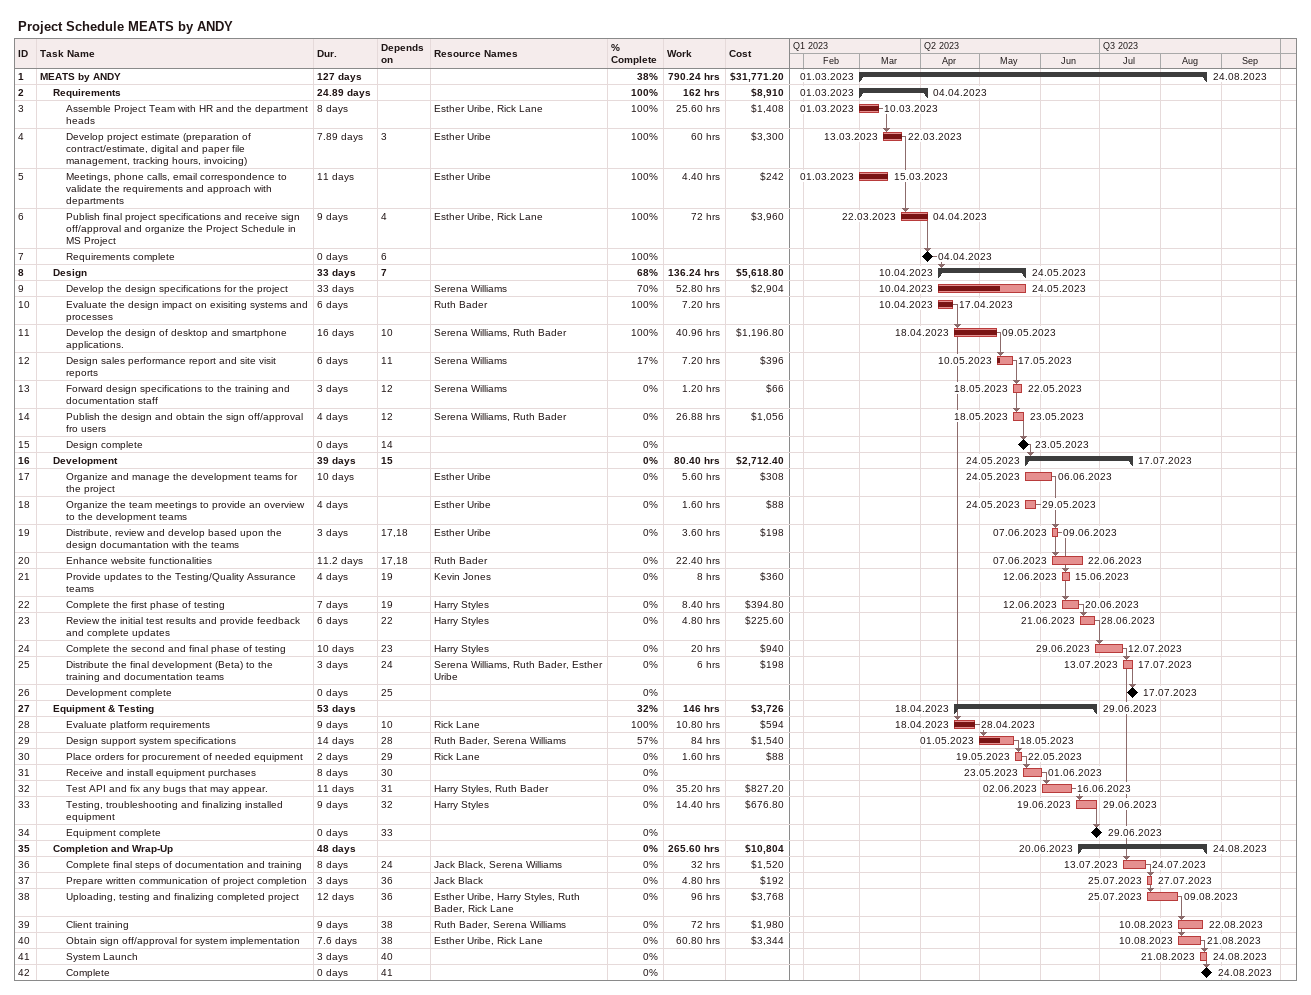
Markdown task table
Project Schedule MEATS by ANDY

| ID | Level | Task | Duration | Start | Finish | Predecessors | Resources | % complete | Work (h) | Cost ($) |
|---|---|---|---|---|---|---|---|---|---|---|
| 1 | 1 | **MEATS by ANDY** | 127d | 2023-03-01 | 2023-08-24 |  |  | 38 | 790.24 | 31771.20 |
| 2 | 2 | **Requirements** | 24.89d | 2023-03-01 | 2023-04-04 |  |  | 100 | 162 | 8910 |
| 3 | 3 | Assemble Project Team with HR and the department heads | 8d | 2023-03-01 | 2023-03-10 |  | Esther Uribe, Rick Lane | 100 | 25.60 | 1408 |
| 4 | 3 | Develop project estimate (preparation of contract/estimate, digital and paper file management, tracking hours, invoicing) | 7.89d | 2023-03-13 | 2023-03-22 | 3 | Esther Uribe | 100 | 60 | 3300 |
| 5 | 3 | Meetings, phone calls, email correspondence to validate the requirements and approach with departments | 11d | 2023-03-01 | 2023-03-15 |  | Esther Uribe | 100 | 4.40 | 242 |
| 6 | 3 | Publish final project specifications and receive sign off/approval and organize the Project Schedule in MS Project | 9d | 2023-03-22 | 2023-04-04 | 4 | Esther Uribe, Rick Lane | 100 | 72 | 3960 |
| 7 | 3 | Requirements complete | 0d | 2023-04-04 | 2023-04-04 | 6 |  | 100 |  |  |
| 8 | 2 | **Design** | 33d | 2023-04-10 | 2023-05-24 | 7 |  | 68 | 136.24 | 5618.80 |
| 9 | 3 | Develop the design specifications for the project | 33d | 2023-04-10 | 2023-05-24 |  | Serena Williams | 70 | 52.80 | 2904 |
| 10 | 3 | Evaluate the design impact on exisiting systems and processes | 6d | 2023-04-10 | 2023-04-17 |  | Ruth Bader | 100 | 7.20 |  |
| 11 | 3 | Develop the design of desktop and smartphone applications. | 16d | 2023-04-18 | 2023-05-09 | 10 | Serena Williams, Ruth Bader | 100 | 40.96 | 1196.80 |
| 12 | 3 | Design sales performance report and site visit reports | 6d | 2023-05-10 | 2023-05-17 | 11 | Serena Williams | 17 | 7.20 | 396 |
| 13 | 3 | Forward design specifications to the training and documentation staff | 3d | 2023-05-18 | 2023-05-22 | 12 | Serena Williams | 0 | 1.20 | 66 |
| 14 | 3 | Publish the design and obtain the sign off/approval fro users | 4d | 2023-05-18 | 2023-05-23 | 12 | Serena Williams, Ruth Bader | 0 | 26.88 | 1056 |
| 15 | 3 | Design complete | 0d | 2023-05-23 | 2023-05-23 | 14 |  | 0 |  |  |
| 16 | 2 | **Development** | 39d | 2023-05-24 | 2023-07-17 | 15 |  | 0 | 80.40 | 2712.40 |
| 17 | 3 | Organize and manage the development teams for the project | 10d | 2023-05-24 | 2023-06-06 |  | Esther Uribe | 0 | 5.60 | 308 |
| 18 | 3 | Organize the team meetings to provide an overview to the development teams | 4d | 2023-05-24 | 2023-05-29 |  | Esther Uribe | 0 | 1.60 | 88 |
| 19 | 3 | Distribute, review and develop based upon the design documantation with the teams | 3d | 2023-06-07 | 2023-06-09 | 17, 18 | Esther Uribe | 0 | 3.60 | 198 |
| 20 | 3 | Enhance website functionalities | 11.2d | 2023-06-07 | 2023-06-22 | 17, 18 | Ruth Bader | 0 | 22.40 |  |
| 21 | 3 | Provide updates to the Testing/Quality Assurance teams | 4d | 2023-06-12 | 2023-06-15 | 19 | Kevin Jones | 0 | 8 | 360 |
| 22 | 3 | Complete the first phase of testing | 7d | 2023-06-12 | 2023-06-20 | 19 | Harry Styles | 0 | 8.40 | 394.80 |
| 23 | 3 | Review the initial test results and provide feedback and complete updates | 6d | 2023-06-21 | 2023-06-28 | 22 | Harry Styles | 0 | 4.80 | 225.60 |
| 24 | 3 | Complete the second and final phase of testing | 10d | 2023-06-29 | 2023-07-12 | 23 | Harry Styles | 0 | 20 | 940 |
| 25 | 3 | Distribute the final development (Beta) to the training and documentation teams | 3d | 2023-07-13 | 2023-07-17 | 24 | Serena Williams, Ruth Bader, Esther Uribe | 0 | 6 | 198 |
| 26 | 3 | Development complete | 0d | 2023-07-17 | 2023-07-17 | 25 |  | 0 |  |  |
| 27 | 2 | **Equipment & Testing** | 53d | 2023-04-18 | 2023-06-29 |  |  | 32 | 146 | 3726 |
| 28 | 3 | Evaluate platform requirements | 9d | 2023-04-18 | 2023-04-28 | 10 | Rick Lane | 100 | 10.80 | 594 |
| 29 | 3 | Design support system specifications | 14d | 2023-05-01 | 2023-05-18 | 28 | Ruth Bader, Serena Williams | 57 | 84 | 1540 |
| 30 | 3 | Place orders for procurement of needed equipment | 2d | 2023-05-19 | 2023-05-22 | 29 | Rick Lane | 0 | 1.60 | 88 |
| 31 | 3 | Receive and install equipment purchases | 8d | 2023-05-23 | 2023-06-01 | 30 |  | 0 |  |  |
| 32 | 3 | Test API and fix any bugs that may appear. | 11d | 2023-06-02 | 2023-06-16 | 31 | Harry Styles, Ruth Bader | 0 | 35.20 | 827.20 |
| 33 | 3 | Testing, troubleshooting and finalizing installed equipment | 9d | 2023-06-19 | 2023-06-29 | 32 | Harry Styles | 0 | 14.40 | 676.80 |
| 34 | 3 | Equipment complete | 0d | 2023-06-29 | 2023-06-29 | 33 |  | 0 |  |  |
| 35 | 2 | **Completion and Wrap-Up** | 48d | 2023-06-20 | 2023-08-24 |  |  | 0 | 265.60 | 10804 |
| 36 | 3 | Complete final steps of documentation and training | 8d | 2023-07-13 | 2023-07-24 | 24 | Jack Black, Serena Williams | 0 | 32 | 1520 |
| 37 | 3 | Prepare written communication of project completion | 3d | 2023-07-25 | 2023-07-27 | 36 | Jack Black | 0 | 4.80 | 192 |
| 38 | 3 | Uploading, testing and finalizing completed project | 12d | 2023-07-25 | 2023-08-09 | 36 | Esther Uribe, Harry Styles, Ruth Bader, Rick Lane | 0 | 96 | 3768 |
| 39 | 3 | Client training | 9d | 2023-08-10 | 2023-08-22 | 38 | Ruth Bader, Serena Williams | 0 | 72 | 1980 |
| 40 | 3 | Obtain sign off/approval for system implementation | 7.6d | 2023-08-10 | 2023-08-21 | 38 | Esther Uribe, Rick Lane | 0 | 60.80 | 3344 |
| 41 | 3 | System Launch | 3d | 2023-08-21 | 2023-08-24 | 40 |  | 0 |  |  |
| 42 | 3 | Complete | 0d | 2023-08-24 | 2023-08-24 | 41 |  | 0 |  |  |
